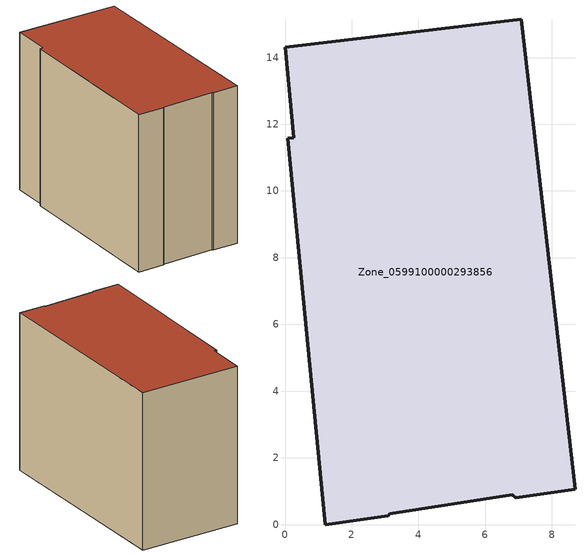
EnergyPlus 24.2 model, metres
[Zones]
Zone_0599100000293856
 floor ground (C_G): 6.81,0.89 3.14,0.33 3.1,0.27 1.21,0 0.09,11.58 0.26,11.6 0,14.31 7.08,15.14 8.69,1.05 6.91,0.8 z0
 wall outside (C_F): 1.21,0 3.1,0.27 3.14,0.33 6.81,0.89 6.91,0.8 8.69,1.05 7.08,15.14 0,14.31 0.26,11.6 0.09,11.58 1.21,0 z0:10.95
 roof outside (C_R): 3.14,0.33 6.81,0.89 6.91,0.8 8.69,1.05 7.08,15.14 0,14.31 0.26,11.6 0.09,11.58 1.21,0 3.1,0.27 z10.95
[BUILDING]
Pand.0599100000293856: North Axis=0; Terrain=City; Loads Convergence Tolerance Value=0.04; Temperature Convergence Tolerance Value=0.4; Solar Distribution=FullExterior; Maximum Number of Warmup Days=25; Minimum Number of Warmup Days=1
[Site:Location]
Rotterdam.The.Hague.AP_ZH_NLD Design_Conditions: Latitude=51.96; Longitude=4.45; Time Zone=1; Elevation=-4.5
[SITE:GROUNDTEMPERATURE:BUILDINGSURFACE]
18, 18, 18, 18, 18, 18, 18, 18, 18, 18, 18, 18
[MATERIAL] Thermal Absorptance=0.9; Solar Absorptance=0.7; Visible Absorptance=0.7
Name | Roughness | Thickness | Conductivity | Density | Specific Heat
G.TI.1946 | MediumSmooth | 0.15 | 1 | 540 | 1210
F.TI.1946 | Rough | 0.3 | 0.857143 | 1920 | 840
R.TI.1946 | MediumRough | 0.2 | 0.1 | 1500 | 1000
[CONSTRUCTION]
C_G: G.TI.1946
C_F: F.TI.1946
C_R: R.TI.1946
[ZONE]
Zone_0599100000293856: Type=1; Multiplier=1; Ceiling Height=Autocalculate; Volume=Autocalculate; Floor Area=autocalculate; Part of Total Floor Area=Yes
[ZONEINFILTRATION:DESIGNFLOWRATE]
Infil_Zone_0599100000293856: Zone or ZoneList or Space or SpaceList=Zone_0599100000293856; Schedule=AlwaysOn; Design Flow Rate Calculation Method=Flow/Area; Flow Rate per Floor Area=0.003; Constant Term Coefficient=1; Temperature Term Coefficient=0; Velocity Term Coefficient=0; Velocity Squared Term Coefficient=0
[HVACTEMPLATE:ZONE:IDEALLOADSAIRSYSTEM]
Zone_0599100000293856: Maximum Heating Supply Air Temperature=50; Minimum Cooling Supply Air Temperature=13; Maximum Heating Supply Air Humidity Ratio=0.0156; Minimum Cooling Supply Air Humidity Ratio=0.0077; Heating Limit=NoLimit; Cooling Limit=NoLimit; Dehumidification Control Type=ConstantSensibleHeatRatio; Cooling Sensible Heat Ratio=0.7; Dehumidification Setpoint=60; Humidification Control Type=None; Humidification Setpoint=30; Outdoor Air Method=None; Outdoor Air Flow Rate per Person=0.00944; Outdoor Air Flow Rate per Zone Floor Area=0; Outdoor Air Flow Rate per Zone=0; Demand Controlled Ventilation Type=None; Outdoor Air Economizer Type=NoEconomizer; Heat Recovery Type=None; Sensible Heat Recovery Effectiveness=0.7; Latent Heat Recovery Effectiveness=0.65
[ZONECONTROL:THERMOSTAT]
ThermostatControl_Zone_0599100000293856: Zone or ZoneList=Zone_0599100000293856; Control Type Schedule=DualSetpointControlType; Control 1=Thermostat_Zone_0599100000293856; Temperature Difference Between Cutout And Setpoint=0
[THERMOSTATSETPOINT:DUALSETPOINT]
Thermostat_Zone_0599100000293856: Heating Setpoint Temperature Schedule=HeatingSetpoint_Zone_0599100000293856; Cooling Setpoint Temperature Schedule=CoolingSetpoint_Zone_0599100000293856
[SCHEDULE:COMPACT]
HeatingSetpoint_Zone_0599100000293856: Through: 12/31, For: AllDays, Until: 24:00, 21
CoolingSetpoint_Zone_0599100000293856: Through: 12/31, For: AllDays, Until: 24:00, 24
DualSetpointControlType: Through: 12/31, For: AllDays, Until: 24:00, 4
AlwaysOn: Through: 12/31, For: AllDays, Until: 24:00, 1
